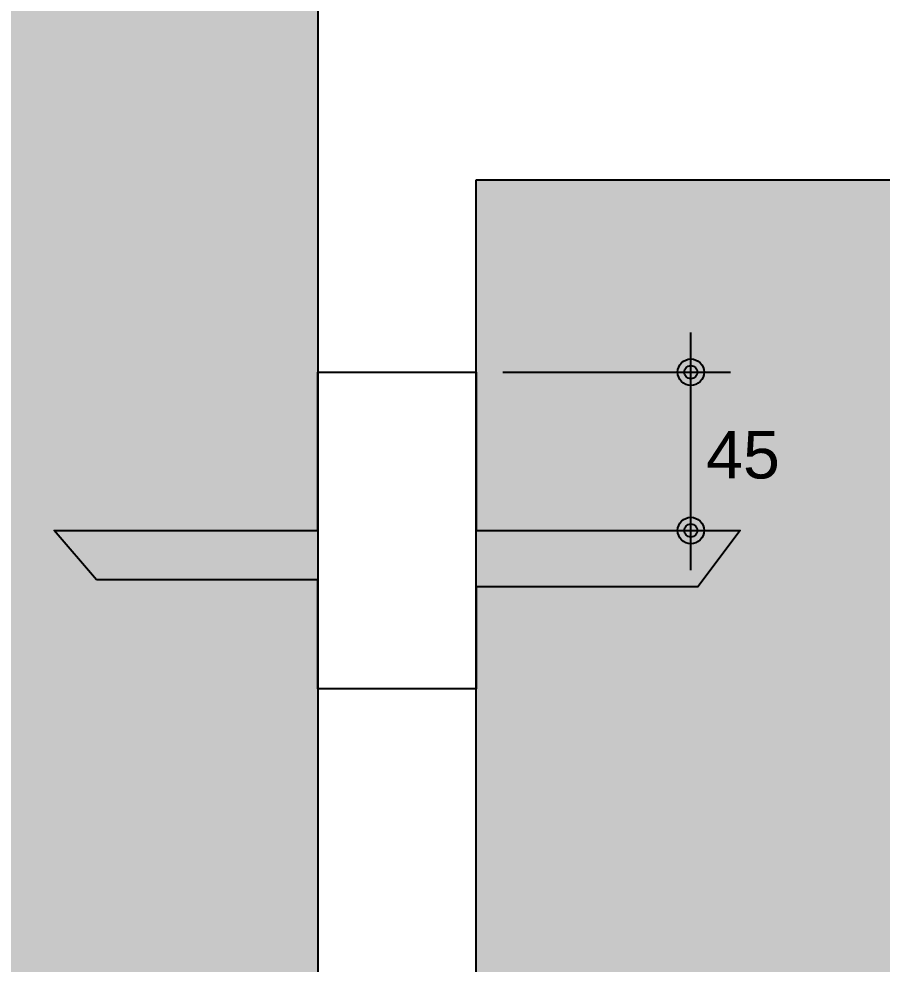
# Model space of a CAD drawing. Header units: millimetres. Extents: x 11071 to 20686, y 1651 to 7234.
# Drawn here: x 14451.4 to 14696.8, y 4230.7 to 4499.3 of the extents above; entities that cross this region are included whole.
import ezdxf

# ---------------------------------------------------------------- set-up
doc = ezdxf.new("R2010")
doc.units = ezdxf.units.MM
for name, color, linetype in [('1', 4, 'Continuous'), ('130', 24, 'Continuous'), ('18', 9, 'Continuous'), ('26', 1, 'Continuous'), ('30', 15, 'Continuous')]:
    doc.layers.add(name, color=color, linetype=linetype)
doc.styles.get("Standard").update_dxf_attribs({"font": 'arial.ttf'})

msp = doc.modelspace()

# ---------------------------------------------------------------- linework, layer by layer
at = {"layer": '1'}
for points in [[(14536.4, 4828.09), (14536.4, 4483.59)], [(14536.4, 4483.59), (14536.4, 3962.09)], [(14581.4, 3962.09), (14581.4, 4453.59)], [(14581.4, 4453.59), (15393.9, 4453.59)]]:
    msp.add_lwpolyline(points, dxfattribs=at)
at = {"layer": '130'}
for points in [[(14397.9, 4154.09), (14536.4, 4828.09), (14196.9, 4828.09)], [(14397.9, 4154.09), (14536.4, 3962.09), (14536.4, 4828.09)], [(14581.4, 3962.09), (14581.4, 4453.59), (15393.9, 4453.59)], [(14581.4, 3962.09), (15393.9, 4453.59), (15386.9, 3984.59)]]:
    msp.add_solid(points, dxfattribs=at)
at = {"layer": '18'}
for p, q in [((14536.4, 4353.94), (14536.4, 4398.94)), ((14536.4, 4398.94), (14581.4, 4398.94)), ((14581.4, 4398.94), (14581.4, 4353.94)), ((14461.4, 4353.94), (14536.4, 4353.94)), ((14581.4, 4353.94), (14656.4, 4353.94)), ((14536.4, 4339.94), (14473.4, 4339.94)), ((14536.4, 4308.94), (14536.4, 4339.94)), ((14644.4, 4337.94), (14581.4, 4337.94)), ((14581.4, 4337.94), (14581.4, 4308.94)), ((14581.4, 4308.94), (14536.4, 4308.94))]:
    msp.add_line(p, q, dxfattribs=at)
at = {"layer": '26', "color": 3, "linetype": 'Continuous'}
for p, q in [((14642.39, 4342.69), (14642.39, 4410.19)), ((14581.4, 4398.94), (14581.4, 4398.94)), ((14588.9, 4398.94), (14653.64, 4398.94)), ((14581.4, 4353.94), (14581.4, 4353.94)), ((14588.9, 4353.94), (14653.64, 4353.94))]:
    msp.add_line(p, q, dxfattribs=at)
for centre, radius in [((14642.39, 4398.94), 3.75), ((14642.39, 4398.94), 1.87), ((14642.39, 4353.94), 3.75), ((14642.39, 4353.94), 1.87)]:
    msp.add_circle(centre, radius, dxfattribs=at)
at = {"layer": '30'}
msp.add_lwpolyline([(14473.4, 4339.94), (14461.4, 4353.94), (14536.4, 4353.94), (14536.4, 4398.94), (14581.4, 4398.94), (14581.4, 4353.94), (14656.4, 4353.94), (14644.4, 4337.94), (14581.4, 4337.94), (14581.4, 4308.94), (14536.4, 4308.94), (14536.4, 4339.94), (14473.4, 4339.94)], dxfattribs=at)

# ---------------------------------------------------------------- texts
at = {"layer": '26', "color": 3, "linetype": 'Continuous'}
msp.add_text('45', height=13.5, dxfattribs=at).set_placement((14646.72, 4368.73))

doc.saveas('drawing.dxf')
